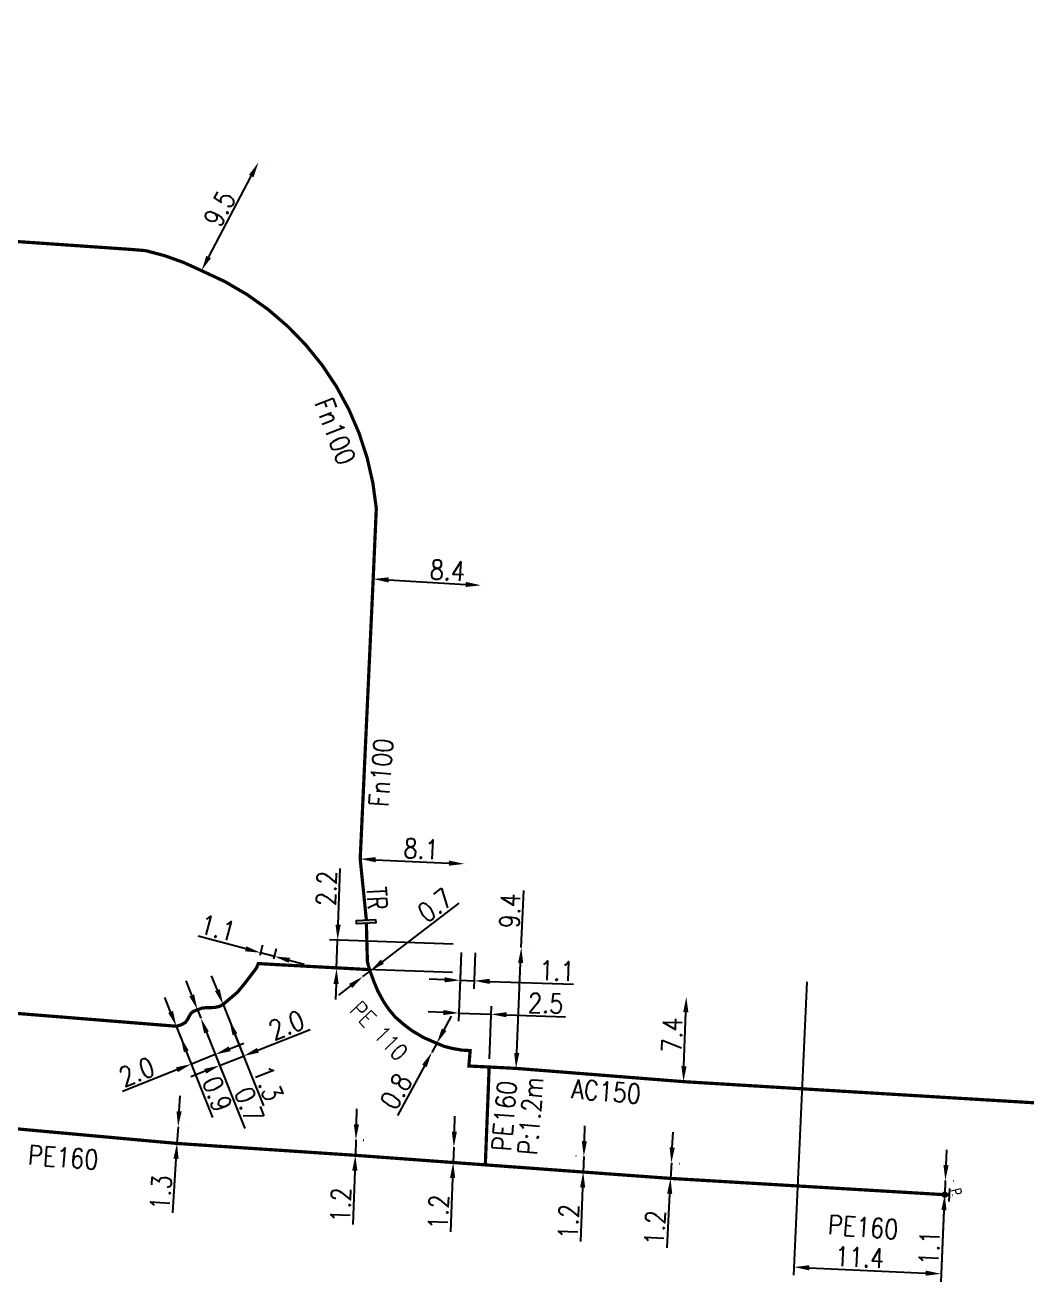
# Model space of a CAD drawing. Header units: millimetres. Extents: x 115991 to 117009, y 129000 to 129990.
# Drawn here: x 116262.3 to 116340.1, y 129717.1 to 129814.7 of the extents above; entities that cross this region are included whole.
import ezdxf
from ezdxf.enums import TextEntityAlignment as Align

# ---------------------------------------------------------------- set-up
doc = ezdxf.new("R2010")
doc.units = ezdxf.units.MM
doc.header["$PDMODE"] = 34
doc.linetypes.add('L_25_AP', pattern=[2000, 1000, 1000])
doc.linetypes.add('L_25_PE', pattern=[2000, 1000, 1000])
doc.layers.get('0').update_dxf_attribs({"linetype": 'CONTINUOUS'})
doc.layers.get('DEFPOINTS').update_dxf_attribs({"linetype": 'CONTINUOUS'})
for name, color, linetype in [('L_150', 1, 'CONTINUOUS'), ('L_300', 7, 'CONTINUOUS'), ('L_340', 7, 'CONTINUOUS')]:
    doc.layers.add(name, color=color, linetype=linetype)
doc.styles.add('G_ROMANS', font='ROMANS.SHX', dxfattribs={"width": 0.75})
doc.styles.get("Standard").update_dxf_attribs({"font": 'romans.shx', "width": 0.85})
doc.dimstyles.get("Standard").update_dxf_attribs({"dimtxt": 1.5, "dimasz": 1.2, "dimexe": 0.625, "dimexo": 0.625, "dimgap": 0.25, "dimtad": 1, "dimdec": 1, "dimzin": 0, "dimdsep": 46, "dimtxsty": 'Standard', "dimcen": -0.5, "dimadec": 0, "dimazin": 0, "dimtfac": 1, "dimtdec": 1, "dimtmove": 0, "dimatfit": 3, "dimfxl": 0, "dimtolj": 1, "dimtzin": 0, "dimarcsym": 0})

# ---------------------------------------------------------------- blocks, each defined once
blk = doc.blocks.new('*D61')
at = {"layer": 'DEFPOINTS', "color": 0, "linetype": 'Continuous', "transparency": 16777216}
for p in [(116274.142, 129729.134), (116274.147, 129729.134), (116274.058, 129727.837)]:
    blk.add_point(p, dxfattribs=at)
at = {"layer": 'L_150', "color": 0, "linetype": 'Continuous', "lineweight": -2, "transparency": 16777216}
for p, q in [((116274.225, 129730.332), (116274.303, 129731.529)), ((116274.147, 129729.134), (116274.062, 129727.837)), ((116274.766, 129729.094), (116274.77, 129729.093)), ((116274.681, 129727.796), (116274.686, 129727.796)), ((116273.984, 129726.639), (116273.711, 129722.459))]:
    blk.add_line(p, q, dxfattribs=at)
at = {"layer": 'L_150', "color": 0, "linetype": 'Continuous', "transparency": 16777216}
for points in [[(116274.025, 129730.345), (116274.424, 129730.319), (116274.147, 129729.134)], [(116273.784, 129726.652), (116274.183, 129726.626), (116274.062, 129727.837)]]:
    blk.add_solid(points, dxfattribs=at)
at = {"layer": 'L_150', "color": 0, "linetype": 'Continuous', "transparency": 16777216, "insert": (116272.81, 129724.016), "char_height": 1.5, "attachment_point": 5, "rotation": 86.26579}
blk.add_mtext('\\A1;1.3', dxfattribs=at)
blk = doc.blocks.new('*D62')
at = {"layer": 'DEFPOINTS', "color": 0, "linetype": 'Continuous', "transparency": 16777216}
for p in [(116287.893, 129728.117), (116287.955, 129728.115), (116287.852, 129726.917)]:
    blk.add_point(p, dxfattribs=at)
at = {"layer": 'L_150', "color": 0, "linetype": 'Continuous', "lineweight": -2, "transparency": 16777216}
for p, q in [((116287.996, 129729.314), (116288.037, 129730.513)), ((116287.955, 129728.115), (116287.914, 129726.915)), ((116288.517, 129728.095), (116288.579, 129728.093)), ((116288.476, 129726.896), (116288.538, 129726.894)), ((116287.873, 129725.716), (116287.729, 129721.529))]:
    blk.add_line(p, q, dxfattribs=at)
at = {"layer": 'L_150', "color": 0, "linetype": 'Continuous', "transparency": 16777216}
for points in [[(116287.796, 129729.321), (116288.196, 129729.307), (116287.955, 129728.115)], [(116287.673, 129725.723), (116288.073, 129725.709), (116287.914, 129726.915)]]:
    blk.add_solid(points, dxfattribs=at)
at = {"layer": 'L_150', "color": 0, "linetype": 'Continuous', "transparency": 16777216, "insert": (116286.781, 129723.057), "char_height": 1.5, "attachment_point": 5, "rotation": 88.03781}
blk.add_mtext('\\A1;1.2', dxfattribs=at)
blk = doc.blocks.new('*D63')
at = {"layer": 'DEFPOINTS', "color": 0, "linetype": 'Continuous', "transparency": 16777216}
for p in [(116333.724, 129724.956), (116333.736, 129724.955), (116333.673, 129723.857)]:
    blk.add_point(p, dxfattribs=at)
at = {"layer": 'L_150', "color": 0, "linetype": 'Continuous', "lineweight": -2, "transparency": 16777216}
for p, q in [((116333.792, 129726.154), (116333.847, 129727.353)), ((116333.736, 129724.955), (116333.686, 129723.856)), ((116334.348, 129724.927), (116334.361, 129724.926)), ((116334.298, 129723.828), (116334.31, 129723.828)), ((116333.631, 129722.658), (116333.434, 129718.377))]:
    blk.add_line(p, q, dxfattribs=at)
at = {"layer": 'L_150', "color": 0, "linetype": 'Continuous', "transparency": 16777216}
for points in [[(116333.592, 129726.163), (116333.991, 129726.145), (116333.736, 129724.955)], [(116333.431, 129722.667), (116333.831, 129722.648), (116333.686, 129723.856)]]:
    blk.add_solid(points, dxfattribs=at)
at = {"layer": 'L_150', "color": 0, "linetype": 'Continuous', "transparency": 16777216, "insert": (116332.496, 129719.734), "char_height": 1.5, "attachment_point": 5, "rotation": 87.37081}
blk.add_mtext('\\A1;1.1', dxfattribs=at)
blk = doc.blocks.new('*D64')
at = {"layer": 'DEFPOINTS', "color": 0, "linetype": 'Continuous', "transparency": 16777216}
for p in [(116312.443, 129726.32), (116312.457, 129726.319), (116312.378, 129725.122)]:
    blk.add_point(p, dxfattribs=at)
at = {"layer": 'L_150', "color": 0, "linetype": 'Continuous', "lineweight": -2, "transparency": 16777216}
for p, q in [((116312.523, 129727.517), (116312.589, 129728.715)), ((116312.457, 129726.319), (116312.391, 129725.121)), ((116313.068, 129726.285), (116313.081, 129726.285)), ((116313.002, 129725.087), (116313.015, 129725.086)), ((116312.325, 129723.923), (116312.095, 129719.74))]:
    blk.add_line(p, q, dxfattribs=at)
at = {"layer": 'L_150', "color": 0, "linetype": 'Continuous', "transparency": 16777216}
for points in [[(116312.323, 129727.528), (116312.723, 129727.506), (116312.457, 129726.319)], [(116312.126, 129723.934), (116312.525, 129723.912), (116312.391, 129725.121)]]:
    blk.add_solid(points, dxfattribs=at)
at = {"layer": 'L_150', "color": 0, "linetype": 'Continuous', "transparency": 16777216, "insert": (116311.179, 129721.287), "char_height": 1.5, "attachment_point": 5, "rotation": 86.84936}
blk.add_mtext('\\A1;1.2', dxfattribs=at)
blk = doc.blocks.new('*D65')
at = {"layer": 'DEFPOINTS', "color": 0, "linetype": 'Continuous', "transparency": 16777216}
for p in [(116305.657, 129726.816), (116305.685, 129726.814), (116305.64, 129725.615)]:
    blk.add_point(p, dxfattribs=at)
at = {"layer": 'L_150', "color": 0, "linetype": 'Continuous', "lineweight": -2, "transparency": 16777216}
for p, q in [((116305.701, 129728.015), (116305.746, 129729.214)), ((116305.061, 129726.838), (116305.032, 129726.839)), ((116305.657, 129726.816), (116305.612, 129725.616)), ((116305.016, 129725.639), (116304.987, 129725.64)), ((116305.567, 129724.417), (116305.41, 129720.231))]:
    blk.add_line(p, q, dxfattribs=at)
at = {"layer": 'L_150', "color": 0, "linetype": 'Continuous', "transparency": 16777216}
for points in [[(116305.502, 129728.022), (116305.901, 129728.007), (116305.657, 129726.816)], [(116305.367, 129724.425), (116305.767, 129724.41), (116305.612, 129725.616)]]:
    blk.add_solid(points, dxfattribs=at)
at = {"layer": 'L_150', "color": 0, "linetype": 'Continuous', "transparency": 16777216, "insert": (116304.467, 129721.762), "char_height": 1.5, "attachment_point": 5, "rotation": 87.85522}
blk.add_mtext('\\A1;1.2', dxfattribs=at)
blk = doc.blocks.new('*D66')
at = {"layer": 'DEFPOINTS', "color": 0, "linetype": 'Continuous', "transparency": 16777216}
for p in [(116295.558, 129727.556), (116295.559, 129727.556), (116295.514, 129726.356)]:
    blk.add_point(p, dxfattribs=at)
at = {"layer": 'L_150', "color": 0, "linetype": 'Continuous', "lineweight": -2, "transparency": 16777216}
for p, q in [((116295.603, 129728.755), (116295.648, 129729.954)), ((116294.934, 129727.579), (116294.934, 129727.579)), ((116295.558, 129727.556), (116295.513, 129726.356)), ((116294.889, 129726.38), (116294.889, 129726.38)), ((116295.469, 129725.157), (116295.312, 129720.971))]:
    blk.add_line(p, q, dxfattribs=at)
at = {"layer": 'L_150', "color": 0, "linetype": 'Continuous', "transparency": 16777216}
for points in [[(116295.403, 129728.762), (116295.803, 129728.747), (116295.558, 129727.556)], [(116295.269, 129725.165), (116295.668, 129725.15), (116295.513, 129726.356)]]:
    blk.add_solid(points, dxfattribs=at)
at = {"layer": 'L_150', "color": 0, "linetype": 'Continuous', "transparency": 16777216, "insert": (116294.368, 129722.502), "char_height": 1.5, "attachment_point": 5, "rotation": 87.85522}
blk.add_mtext('\\A1;1.2', dxfattribs=at)
blk = doc.blocks.new('L_300_12')
at = {"color": 0, "linetype": 'Continuous', "const_width": 0.497, "flags": 128}
blk.add_lwpolyline([(-0.25, 0, 1), (0.25, 0, 1)], format="xyb", close=True, dxfattribs=at)
at = {"color": 0, "linetype": 'Continuous', "style": 'G_ROMANS', "width": 0.75}
blk.add_text('P', height=1.5, dxfattribs=at).set_placement((0, 1.85), align=Align.MIDDLE)
at = {"color": 0, "linetype": 'Continuous', "style": 'G_ROMANS', "width": 0.75, "flags": 3}
for tag, p in [('DEF_LEG', (0, -5)), ('DEF_COUP', (0, -7.5)), ('DEF_TYPE', (0, -10))]:
    blk.add_attdef(tag, text='', height=1.2, dxfattribs=at).set_placement(p, align=Align.MIDDLE)
blk = doc.blocks.new('*D67')
at = {"layer": 'DEFPOINTS', "color": 0, "linetype": 'Continuous', "transparency": 16777216}
for p in [(116323.019, 129741.019), (116333.686, 129723.856), (116333.404, 129717.709)]:
    blk.add_point(p, dxfattribs=at)
at = {"layer": 'L_300', "color": 0, "linetype": 'Continuous', "lineweight": -2, "transparency": 16777216}
for p, q in [((116322.991, 129740.395), (116321.944, 129717.609)), ((116333.657, 129723.232), (116333.375, 129717.084)), ((116323.172, 129718.179), (116332.205, 129717.764))]:
    blk.add_line(p, q, dxfattribs=at)
at = {"layer": 'L_300', "color": 0, "linetype": 'Continuous', "transparency": 16777216}
for points in [[(116323.181, 129718.378), (116323.163, 129717.979), (116321.973, 129718.234)], [(116332.214, 129717.964), (116332.196, 129717.564), (116333.404, 129717.709)]]:
    blk.add_solid(points, dxfattribs=at)
at = {"layer": 'L_300', "color": 0, "linetype": 'Continuous', "transparency": 16777216, "insert": (116327.07, 129719.001), "char_height": 1.5, "attachment_point": 5, "rotation": 357.37081}
blk.add_mtext('\\A1;11.4', dxfattribs=at)
blk = doc.blocks.new('L_340_07')
at = {"color": 0, "linetype": 'Continuous', "const_width": 0.25, "flags": 128}
blk.add_lwpolyline([(0, 0), (1.25, 0)], dxfattribs=at)
at = {"color": 0, "linetype": 'Continuous', "flags": 128}
blk.add_lwpolyline([(1.25, -0.5), (1.25, 0.5)], dxfattribs=at)
at = {"color": 0, "linetype": 'Continuous', "style": 'G_ROMANS', "width": 0.75, "flags": 3}
for tag, p in [('DEF_LEG', (0.723, -3.465)), ('DEF_COUP', (0.723, -5.965)), ('DEF_TYPE', (0.723, -8.465))]:
    blk.add_attdef(tag, text='', height=1.2, dxfattribs=at).set_placement(p, align=Align.MIDDLE)
blk = doc.blocks.new('*D69')
at = {"layer": 'DEFPOINTS', "color": 0, "linetype": 'Continuous', "transparency": 16777216}
for p in [(116288.292, 129749.934), (116296.383, 129749.568), (116296.383, 129749.553)]:
    blk.add_point(p, dxfattribs=at)
at = {"layer": 'L_150', "color": 0, "linetype": 'Continuous', "lineweight": -2, "transparency": 16777216}
for p, q in [((116289.491, 129749.878), (116295.184, 129749.61)), ((116288.263, 129749.31), (116288.263, 129749.31)), ((116296.354, 129748.944), (116296.353, 129748.929))]:
    blk.add_line(p, q, dxfattribs=at)
at = {"layer": 'L_150', "color": 0, "linetype": 'Continuous', "transparency": 16777216}
for points in [[(116289.5, 129750.078), (116289.481, 129749.678), (116288.292, 129749.934)], [(116295.193, 129749.809), (116295.174, 129749.41), (116296.383, 129749.553)]]:
    blk.add_solid(points, dxfattribs=at)
at = {"layer": 'L_150', "color": 0, "linetype": 'Continuous', "transparency": 16777216, "insert": (116293.029, 129750.712), "char_height": 1.5, "attachment_point": 5, "rotation": 357.30268}
blk.add_mtext('\\A1;8.1', dxfattribs=at)
blk = doc.blocks.new('*D70')
at = {"layer": 'DEFPOINTS', "color": 0, "linetype": 'Continuous', "transparency": 16777216}
for p in [(116289.299, 129771.681), (116297.685, 129771.191), (116297.685, 129771.191)]:
    blk.add_point(p, dxfattribs=at)
at = {"layer": 'L_150', "color": 0, "linetype": 'Continuous', "lineweight": -2, "transparency": 16777216}
for p, q in [((116289.336, 129772.305), (116289.336, 129772.305)), ((116290.497, 129771.611), (116296.487, 129771.261)), ((116297.722, 129771.815), (116297.722, 129771.815))]:
    blk.add_line(p, q, dxfattribs=at)
at = {"layer": 'L_150', "color": 0, "linetype": 'Continuous', "transparency": 16777216}
for points in [[(116290.509, 129771.81), (116290.486, 129771.411), (116289.299, 129771.681)], [(116296.499, 129771.46), (116296.476, 129771.061), (116297.685, 129771.191)]]:
    blk.add_solid(points, dxfattribs=at)
at = {"layer": 'L_150', "color": 0, "linetype": 'Continuous', "transparency": 16777216, "insert": (116295.072, 129772.345), "char_height": 1.5, "attachment_point": 5, "rotation": 356.65572}
blk.add_mtext('\\A1;8.4', dxfattribs=at)
blk = doc.blocks.new('*D73')
at = {"layer": 'DEFPOINTS', "color": 0, "linetype": 'Continuous', "transparency": 16777216}
for p in [(116280.377, 129804.048), (116280.386, 129804.043), (116275.964, 129795.635)]:
    blk.add_point(p, dxfattribs=at)
at = {"layer": 'L_150', "color": 0, "linetype": 'Continuous', "lineweight": -2, "transparency": 16777216}
for p, q in [((116280.93, 129803.757), (116280.939, 129803.752)), ((116276.522, 129796.697), (116279.827, 129802.981))]:
    blk.add_line(p, q, dxfattribs=at)
at = {"layer": 'L_150', "color": 0, "linetype": 'Continuous', "transparency": 16777216}
for points in [[(116279.65, 129803.074), (116280.004, 129802.888), (116280.386, 129804.043)], [(116276.345, 129796.79), (116276.699, 129796.604), (116275.964, 129795.635)]]:
    blk.add_solid(points, dxfattribs=at)
at = {"layer": 'L_150', "color": 0, "linetype": 'Continuous', "transparency": 16777216, "insert": (116277.367, 129800.452), "char_height": 1.5, "attachment_point": 5, "rotation": 62.26127}
blk.add_mtext('\\A1;9.5', dxfattribs=at)
blk = doc.blocks.new('L_340_19')
at = {"linetype": 'Continuous'}
blk.add_hatch(color=0, dxfattribs=at).paths.add_polyline_path([(0.125, 0.75), (-0.125, 0.75), (-0.125, -0.75), (0.125, -0.75)])
at = {"color": 0, "linetype": 'Continuous'}
blk.add_lwpolyline([(-0.125, 0.75), (0.125, 0.75), (0.125, -0.75), (-0.125, -0.75)], close=True, dxfattribs=at)
at = {"color": 0, "linetype": 'Continuous', "style": 'G_ROMANS', "width": 0.75}
for tag, height, flags, p in [('TR', 1.5, 8, (0, 3)), ('DEF_LEG', 1.2, 3, (0, -5)), ('DEF_COUP', 1.2, 3, (0, -7.5)), ('DEF_TYPE', 1.2, 3, (0, -10))]:
    blk.add_attdef(tag, text='', height=height, dxfattribs=dict(at, flags=flags)).set_placement(p, align=Align.MIDDLE)
blk = doc.blocks.new('*D80')
at = {"layer": 'DEFPOINTS', "color": 0, "linetype": 'Continuous', "transparency": 16777216}
for p in [(116300.805, 129743.058), (116300.805, 129743.058), (116300.394, 129733.667)]:
    blk.add_point(p, dxfattribs=at)
at = {"layer": 'L_150', "color": 0, "linetype": 'Continuous', "lineweight": -2, "transparency": 16777216}
for p, q in [((116300.805, 129743.058), (116300.998, 129747.486)), ((116301.429, 129743.03), (116301.429, 129743.03)), ((116300.447, 129734.866), (116300.752, 129741.859)), ((116301.019, 129733.639), (116301.019, 129733.639))]:
    blk.add_line(p, q, dxfattribs=at)
at = {"layer": 'L_150', "color": 0, "linetype": 'Continuous', "transparency": 16777216}
for points in [[(116300.552, 129741.868), (116300.952, 129741.85), (116300.805, 129743.058)], [(116300.247, 129734.874), (116300.647, 129734.857), (116300.394, 129733.667)]]:
    blk.add_solid(points, dxfattribs=at)
at = {"layer": 'L_150', "color": 0, "linetype": 'Continuous', "transparency": 16777216, "insert": (116299.928, 129745.915), "char_height": 1.5, "attachment_point": 5, "rotation": 87.4997}
blk.add_mtext('\\A1;9.4', dxfattribs=at)
blk = doc.blocks.new('*D81')
at = {"layer": 'DEFPOINTS', "color": 0, "linetype": 'Continuous', "transparency": 16777216}
for p in [(116296.148, 129743.294), (116298.456, 129737.875), (116298.308, 129733.773)]:
    blk.add_point(p, dxfattribs=at)
at = {"layer": 'L_150', "color": 0, "linetype": 'Continuous', "lineweight": -2, "transparency": 16777216}
for p, q in [((116296.126, 129742.67), (116295.933, 129737.34)), ((116294.757, 129738.008), (116293.557, 129738.052)), ((116295.956, 129737.965), (116298.456, 129737.875)), ((116298.331, 129734.397), (116298.479, 129738.499)), ((116299.656, 129737.832), (116304.244, 129737.666))]:
    blk.add_line(p, q, dxfattribs=at)
at = {"layer": 'L_150', "color": 0, "linetype": 'Continuous', "transparency": 16777216}
for points in [[(116294.764, 129738.208), (116294.749, 129737.809), (116295.956, 129737.965)], [(116299.663, 129738.031), (116299.648, 129737.632), (116298.456, 129737.875)]]:
    blk.add_solid(points, dxfattribs=at)
at = {"layer": 'L_150', "color": 0, "linetype": 'Continuous', "transparency": 16777216, "insert": (116302.695, 129738.722), "char_height": 1.5, "attachment_point": 5, "rotation": 357.9329}
blk.add_mtext('\\A1;2.5', dxfattribs=at)
blk = doc.blocks.new('*D263')
at = {"layer": 'DEFPOINTS', "color": 0, "linetype": 'Continuous', "transparency": 16777216}
for p in [(116313.621, 129739.233), (116313.621, 129739.233), (116313.397, 129732.637)]:
    blk.add_point(p, dxfattribs=at)
at = {"layer": 'L_150', "color": 0, "linetype": 'Continuous', "lineweight": -2, "transparency": 16777216}
blk.add_line((116313.438, 129733.836), (116313.58, 129738.034), dxfattribs=at)
at = {"layer": 'L_150', "color": 0, "linetype": 'Continuous', "transparency": 16777216}
for points in [[(116313.38, 129738.041), (116313.78, 129738.027), (116313.621, 129739.233)], [(116313.238, 129733.843), (116313.638, 129733.829), (116313.397, 129732.637)]]:
    blk.add_solid(points, dxfattribs=at)
at = {"layer": 'L_150', "color": 0, "linetype": 'Continuous', "transparency": 16777216, "insert": (116312.52, 129736.261), "char_height": 1.5, "attachment_point": 5, "rotation": 88.06065}
blk.add_mtext('\\A1;7.4', dxfattribs=at)
blk = doc.blocks.new('*D589')
at = {"layer": 'DEFPOINTS', "color": 0, "linetype": 'Continuous', "transparency": 16777216}
for p in [(116288.501, 129740.8), (116289.057, 129741.225), (116289.058, 129741.223)]:
    blk.add_point(p, dxfattribs=at)
at = {"layer": 'L_150', "color": 0, "linetype": 'Continuous', "lineweight": -2, "transparency": 16777216}
for p, q in [((116290.012, 129741.952), (116295.973, 129746.502)), ((116288.502, 129740.799), (116289.058, 129741.223)), ((116287.548, 129740.071), (116286.594, 129739.343)), ((116288.88, 129740.303), (116288.881, 129740.302)), ((116289.436, 129740.728), (116289.437, 129740.727))]:
    blk.add_line(p, q, dxfattribs=at)
at = {"layer": 'L_150', "color": 0, "linetype": 'Continuous', "transparency": 16777216}
for points in [[(116289.891, 129742.111), (116290.133, 129741.793), (116289.058, 129741.223)], [(116287.426, 129740.23), (116287.669, 129739.912), (116288.502, 129740.799)]]:
    blk.add_solid(points, dxfattribs=at)
at = {"layer": 'L_150', "color": 0, "linetype": 'Continuous', "transparency": 16777216, "insert": (116294.105, 129746.334), "char_height": 1.5, "attachment_point": 5, "rotation": 37.35577}
blk.add_mtext('\\A1;0.7', dxfattribs=at)
blk = doc.blocks.new('*D590')
at = {"layer": 'DEFPOINTS', "color": 0, "linetype": 'Continuous', "transparency": 16777216}
for p in [(116296.148, 129743.294), (116297.248, 129743.256), (116297.149, 129740.468)]:
    blk.add_point(p, dxfattribs=at)
at = {"layer": 'L_150', "color": 0, "linetype": 'Continuous', "lineweight": -2, "transparency": 16777216}
for p, q in [((116296.126, 129742.67), (116296.028, 129739.882)), ((116297.226, 129742.631), (116297.127, 129739.843)), ((116294.851, 129740.549), (116293.652, 129740.591)), ((116296.05, 129740.507), (116297.149, 129740.468)), ((116298.349, 129740.426), (116304.851, 129740.197))]:
    blk.add_line(p, q, dxfattribs=at)
at = {"layer": 'L_150', "color": 0, "linetype": 'Continuous', "transparency": 16777216}
for points in [[(116294.858, 129740.749), (116294.844, 129740.349), (116296.05, 129740.507)], [(116298.356, 129740.626), (116298.342, 129740.226), (116297.149, 129740.468)]]:
    blk.add_solid(points, dxfattribs=at)
at = {"layer": 'L_150', "color": 0, "linetype": 'Continuous', "transparency": 16777216, "insert": (116303.575, 129741.242), "char_height": 1.5, "attachment_point": 5, "rotation": 357.98203}
blk.add_mtext('\\A1;1.1', dxfattribs=at)
blk = doc.blocks.new('*D591')
at = {"layer": 'DEFPOINTS', "color": 0, "linetype": 'Continuous', "transparency": 16777216}
for p in [(116293.853, 129734.912), (116294.235, 129735.615), (116294.235, 129735.615)]:
    blk.add_point(p, dxfattribs=at)
at = {"layer": 'L_150', "color": 0, "linetype": 'Continuous', "lineweight": -2, "transparency": 16777216}
for p, q in [((116294.808, 129736.669), (116295.381, 129737.723)), ((116294.235, 129735.615), (116293.853, 129734.912)), ((116293.28, 129733.858), (116291.192, 129730.017))]:
    blk.add_line(p, q, dxfattribs=at)
at = {"layer": 'L_150', "color": 0, "linetype": 'Continuous', "transparency": 16777216}
for points in [[(116294.633, 129736.765), (116294.984, 129736.574), (116294.235, 129735.615)], [(116293.104, 129733.953), (116293.456, 129733.762), (116293.853, 129734.912)]]:
    blk.add_solid(points, dxfattribs=at)
at = {"layer": 'L_150', "color": 0, "linetype": 'Continuous', "transparency": 16777216, "insert": (116291.071, 129731.888), "char_height": 1.5, "attachment_point": 5, "rotation": 61.47122}
blk.add_mtext('\\A1;0.8', dxfattribs=at)
blk = doc.blocks.new('*D592')
at = {"layer": 'DEFPOINTS', "color": 0, "linetype": 'Continuous', "transparency": 16777216}
for p in [(116280.35, 129741.856), (116280.56, 129742.649), (116281.414, 129741.575)]:
    blk.add_point(p, dxfattribs=at)
at = {"layer": 'L_150', "color": 0, "linetype": 'Continuous', "lineweight": -2, "transparency": 16777216}
for p, q in [((116279.4, 129742.956), (116275.702, 129743.934)), ((116280.51, 129742.461), (116280.72, 129743.253)), ((116281.573, 129742.179), (116281.783, 129742.972)), ((116281.623, 129742.368), (116280.56, 129742.649)), ((116282.783, 129742.061), (116283.944, 129741.754))]:
    blk.add_line(p, q, dxfattribs=at)
at = {"layer": 'L_150', "color": 0, "linetype": 'Continuous', "transparency": 16777216}
for points in [[(116279.451, 129743.149), (116279.349, 129742.763), (116280.56, 129742.649)], [(116282.835, 129742.254), (116282.732, 129741.868), (116281.623, 129742.368)]]:
    blk.add_solid(points, dxfattribs=at)
at = {"layer": 'L_150', "color": 0, "linetype": 'Continuous', "transparency": 16777216, "insert": (116277.226, 129744.565), "char_height": 1.5, "attachment_point": 5, "rotation": 345.18553}
blk.add_mtext('\\A1;1.1', dxfattribs=at)
blk = doc.blocks.new('*D593')
at = {"layer": 'DEFPOINTS', "color": 0, "linetype": 'Continuous', "transparency": 16777216}
for p in [(116275.65, 129738.227), (116275.65, 129738.227), (116275.909, 129737.576)]:
    blk.add_point(p, dxfattribs=at)
at = {"layer": 'L_150', "color": 0, "linetype": 'Continuous', "lineweight": -2, "transparency": 16777216}
for p, q in [((116275.206, 129739.342), (116274.763, 129740.457)), ((116275.65, 129738.227), (116275.909, 129737.576)), ((116276.352, 129736.461), (116279.322, 129728.991))]:
    blk.add_line(p, q, dxfattribs=at)
at = {"layer": 'L_150', "color": 0, "linetype": 'Continuous', "transparency": 16777216}
for points in [[(116275.392, 129739.416), (116275.021, 129739.268), (116275.65, 129738.227)], [(116276.538, 129736.535), (116276.166, 129736.387), (116275.909, 129737.576)]]:
    blk.add_solid(points, dxfattribs=at)
at = {"layer": 'L_150', "color": 0, "linetype": 'Continuous', "transparency": 16777216, "insert": (116279.666, 129730.834), "char_height": 1.5, "attachment_point": 5, "rotation": 291.68373}
blk.add_mtext('\\A1;0.7', dxfattribs=at)
blk = doc.blocks.new('*D594')
at = {"layer": 'DEFPOINTS', "color": 0, "linetype": 'Continuous', "transparency": 16777216}
for p in [(116277.767, 129738.315), (116275.909, 129737.576), (116279.233, 129734.629)]:
    blk.add_point(p, dxfattribs=at)
at = {"layer": 'L_150', "color": 0, "linetype": 'Continuous', "lineweight": -2, "transparency": 16777216}
for p, q in [((116276.139, 129736.996), (116277.605, 129733.309)), ((116277.998, 129737.735), (116279.464, 129734.048)), ((116280.348, 129735.072), (116284.41, 129736.687)), ((116277.374, 129733.89), (116279.233, 129734.629)), ((116276.259, 129733.446), (116275.144, 129733.003))]:
    blk.add_line(p, q, dxfattribs=at)
at = {"layer": 'L_150', "color": 0, "linetype": 'Continuous', "transparency": 16777216}
for points in [[(116280.274, 129735.258), (116280.422, 129734.886), (116279.233, 129734.629)], [(116276.185, 129733.632), (116276.333, 129733.261), (116277.374, 129733.89)]]:
    blk.add_solid(points, dxfattribs=at)
at = {"layer": 'L_150', "color": 0, "linetype": 'Continuous', "transparency": 16777216, "insert": (116282.567, 129737.031), "char_height": 1.5, "attachment_point": 5, "rotation": 21.68373}
blk.add_mtext('\\A1;2.0', dxfattribs=at)
blk = doc.blocks.new('*D595')
at = {"layer": 'DEFPOINTS', "color": 0, "linetype": 'Continuous', "transparency": 16777216}
for p in [(116275.909, 129737.576), (116274.05, 129736.837), (116275.176, 129734.007)]:
    blk.add_point(p, dxfattribs=at)
at = {"layer": 'L_150', "color": 0, "linetype": 'Continuous', "lineweight": -2, "transparency": 16777216}
for p, q in [((116276.139, 129736.996), (116277.265, 129734.165)), ((116274.281, 129736.257), (116275.407, 129733.426)), ((116278.149, 129735.189), (116279.264, 129735.632)), ((116277.034, 129734.746), (116275.176, 129734.007)), ((116274.061, 129733.563), (116269.829, 129731.88))]:
    blk.add_line(p, q, dxfattribs=at)
at = {"layer": 'L_150', "color": 0, "linetype": 'Continuous', "transparency": 16777216}
for points in [[(116278.075, 129735.375), (116278.223, 129735.003), (116277.034, 129734.746)], [(116273.987, 129733.749), (116274.134, 129733.377), (116275.176, 129734.007)]]:
    blk.add_solid(points, dxfattribs=at)
at = {"layer": 'L_150', "color": 0, "linetype": 'Continuous', "transparency": 16777216, "insert": (116270.933, 129733.396), "char_height": 1.5, "attachment_point": 5, "rotation": 21.68373}
blk.add_mtext('\\A1;2.0', dxfattribs=at)
blk = doc.blocks.new('*D596')
at = {"layer": 'DEFPOINTS', "color": 0, "linetype": 'Continuous', "transparency": 16777216}
for p in [(116277.64, 129738.635), (116277.64, 129738.635), (116278.12, 129737.427)]:
    blk.add_point(p, dxfattribs=at)
at = {"layer": 'L_150', "color": 0, "linetype": 'Continuous', "lineweight": -2, "transparency": 16777216}
for p, q in [((116277.196, 129739.751), (116276.753, 129740.866)), ((116277.64, 129738.635), (116278.12, 129737.427)), ((116278.563, 129736.312), (116280.773, 129730.756))]:
    blk.add_line(p, q, dxfattribs=at)
at = {"layer": 'L_150', "color": 0, "linetype": 'Continuous', "transparency": 16777216}
for points in [[(116277.382, 129739.824), (116277.01, 129739.677), (116277.64, 129738.635)], [(116278.749, 129736.386), (116278.378, 129736.238), (116278.12, 129737.427)]]:
    blk.add_solid(points, dxfattribs=at)
at = {"layer": 'L_150', "color": 0, "linetype": 'Continuous', "transparency": 16777216, "insert": (116281.15, 129732.514), "char_height": 1.5, "attachment_point": 5, "rotation": 291.68373}
blk.add_mtext('\\A1;1.3', dxfattribs=at)
blk = doc.blocks.new('*D597')
at = {"layer": 'DEFPOINTS', "color": 0, "linetype": 'Continuous', "transparency": 16777216}
for p in [(116274.009, 129736.941), (116274.009, 129736.941), (116274.341, 129736.105)]:
    blk.add_point(p, dxfattribs=at)
at = {"layer": 'L_150', "color": 0, "linetype": 'Continuous', "lineweight": -2, "transparency": 16777216}
for p, q in [((116273.566, 129738.056), (116273.122, 129739.171)), ((116274.009, 129736.941), (116274.341, 129736.105)), ((116274.785, 129734.989), (116276.825, 129729.858))]:
    blk.add_line(p, q, dxfattribs=at)
at = {"layer": 'L_150', "color": 0, "linetype": 'Continuous', "transparency": 16777216}
for points in [[(116273.751, 129738.13), (116273.38, 129737.982), (116274.009, 129736.941)], [(116274.971, 129735.063), (116274.599, 129734.916), (116274.341, 129736.105)]]:
    blk.add_solid(points, dxfattribs=at)
at = {"layer": 'L_150', "color": 0, "linetype": 'Continuous', "transparency": 16777216, "insert": (116277.18, 129731.673), "char_height": 1.5, "attachment_point": 5, "rotation": 291.68373}
blk.add_mtext('\\A1;0.9', dxfattribs=at)
blk = doc.blocks.new('*D613')
at = {"layer": 'DEFPOINTS', "color": 0, "linetype": 'Continuous', "transparency": 16777216}
for p in [(116286.534, 129743.626), (116296.148, 129743.294), (116296.072, 129741.096)]:
    blk.add_point(p, dxfattribs=at)
at = {"layer": 'L_150', "color": 0, "linetype": 'Continuous', "lineweight": -2, "transparency": 16777216}
for p, q in [((116286.576, 129744.825), (116286.726, 129749.194)), ((116295.524, 129743.316), (116285.91, 129743.647)), ((116286.458, 129741.427), (116286.534, 129743.626)), ((116295.448, 129741.117), (116285.834, 129741.449)), ((116286.417, 129740.228), (116286.376, 129739.029))]:
    blk.add_line(p, q, dxfattribs=at)
at = {"layer": 'L_150', "color": 0, "linetype": 'Continuous', "transparency": 16777216}
for points in [[(116286.376, 129744.832), (116286.776, 129744.818), (116286.534, 129743.626)], [(116286.217, 129740.235), (116286.617, 129740.221), (116286.458, 129741.427)]]:
    blk.add_solid(points, dxfattribs=at)
at = {"layer": 'L_150', "color": 0, "linetype": 'Continuous', "transparency": 16777216, "insert": (116285.672, 129747.644), "char_height": 1.5, "attachment_point": 5, "rotation": 88.02448}
blk.add_mtext('\\A1;2.2', dxfattribs=at)

msp = doc.modelspace()

# ---------------------------------------------------------------- linework, layer by layer
at = {"layer": 'L_150', "linetype": 'L_25_PE', "flags": 128}
for points in [[(116240.951, 129814.58, 0.25, 0.25, 0), (116241.029, 129812.091, 0.25, 0.25, 0.317267), (116254.811, 129798.366, 0.25, 0.25, 0), (116254.811, 129798.366, 0.25, 0.25, 0), (116268.524, 129797.419, 0.25, 0.25, 0), (116270.534, 129797.28, 0.25, 0.25, 0), (116271.623, 129797.189, 0.25, 0.25, 0), (116271.623, 129797.189, 0.25, 0.25, -0.063329), (116275.964, 129795.635, 0.25, 0.25, -0.279044), (116289.542, 129777.174, 0.25, 0.25, 0), (116289.542, 129777.174, 0.25, 0.25, 0), (116289.299, 129771.681, 0.25, 0.25, 0), (116288.291, 129749.934, 0.25, 0.25, 0), (116288.77, 129745.194, 0, 0, 0)], [(116298.308, 129733.773, 0.25, 0.25, 0), (116296.733, 129733.853, 0.25, 0.25, 0), (116296.831, 129735.053, 0.25, 0.25, 0), (116296.171, 129735.088, 0.25, 0.25, 0), (116295.485, 129735.211, 0.25, 0.25, 0), (116294.853, 129735.365, 0.25, 0.25, 0), (116294.235, 129735.615, 0.25, 0.25, 0), (116293.214, 129736.061, 0.25, 0.25, 0), (116292.331, 129736.585, 0.25, 0.25, 0), (116291.681, 129737.075, 0.25, 0.25, 0), (116291.022, 129737.644, 0.25, 0.25, 0), (116290.542, 129738.217, 0.25, 0.25, 0), (116290.132, 129738.808, 0.25, 0.25, 0), (116289.665, 129739.66, 0.25, 0.25, 0), (116289.362, 129740.393, 0.25, 0.25, 0), (116289.015, 129741.339, 0.25, 0.25, 0), (116281.572, 129741.74, 0.25, 0.25, 0), (116280.377, 129741.809, 0.25, 0.25, 0), (116280.23, 129741.457, 0.25, 0.25, 0), (116279.304, 129740.244, 0.25, 0.25, 0), (116278.764, 129739.587, 0.25, 0.25, 0), (116277.64, 129738.635, 0.25, 0.25, 0), (116277.349, 129738.474, 0.25, 0.25, 0), (116276.958, 129738.399, 0.25, 0.25, 0), (116276.658, 129738.388, 0.25, 0.25, 0), (116276.34, 129738.381, 0.25, 0.25, 0), (116276.037, 129738.355, 0.25, 0.25, 0), (116275.65, 129738.227, 0.25, 0.25, 0), (116275.347, 129738.097, 0.25, 0.25, 0), (116275.172, 129737.973, 0.25, 0.25, 0), (116275.027, 129737.744, 0.25, 0.25, 0), (116274.881, 129737.464, 0.25, 0.25, 0), (116274.725, 129737.246, 0.25, 0.25, 0), (116274.412, 129737.062, 0.25, 0.25, 0), (116274.009, 129736.941, 0.25, 0.25, 0), (116261.407, 129737.955, 0.25, 0.25, 0), (116244.161, 129739.356, 0.25, 0.25, 0), (116243.867, 129739.401, 0.25, 0.25, 0), (116243.493, 129739.48, 0.25, 0.25, 0), (116243.124, 129739.588, 0.25, 0.25, 0), (116242.809, 129739.726, 0.25, 0.25, 0), (116242.454, 129739.967, 0.25, 0.25, 0), (116242.179, 129740.119, 0.25, 0.25, 0), (116241.749, 129740.175, 0.25, 0.25, 0), (116241.504, 129740.197, 0.25, 0.25, 0), (116241.055, 129740.166, 0.25, 0.25, 0), (116240.577, 129740.076, 0.25, 0.25, 0), (116240.054, 129739.902, 0.25, 0.25, 0), (116239.512, 129739.74, 0.25, 0.25, 0), (116239.02, 129739.672, 0.25, 0.25, 0), (116238.702, 129739.668, 0.25, 0.25, 0), (116214.25, 129741.544, 0.25, 0.25, 0), (116198.297, 129742.771, 0.25, 0.25, 0), (116196.698, 129743.094, 0.25, 0.25, 0), (116196.212, 129743.19, 0.25, 0.25, 0), (116195.834, 129743.268, 0.25, 0.25, 0), (116195.54, 129743.323, 0.25, 0.25, 0), (116195.267, 129743.451, 0.25, 0.25, 0), (116194.983, 129743.601, 0.25, 0.25, 0), (116194.789, 129743.712, 0.25, 0.25, 0), (116194.239, 129743.775, 0.25, 0.25, 0), (116193.771, 129743.833, 0.25, 0.25, 0), (116193.441, 129743.779, 0.25, 0.25, 0), (116193.138, 129743.655, 0.25, 0.25, 0), (116192.791, 129743.441, 0.25, 0.25, 0), (116192.452, 129743.228, 0.25, 0.25, 0), (116192.034, 129743.085, 0.25, 0.25, 0), (116191.682, 129743.078, 0.25, 0.25, 0), (116175.817, 129743.882, 0.25, 0.25, 0), (116156.696, 129745.471, 0.25, 0.25, 0), (116114.599, 129749.331, 0, 0, 0)], [(116288.77, 129744.943, 0.25, 0.25, 0), (116288.85, 129741.953, 0.25, 0.25, 0), (116289.003, 129741.373, 0, 0, 0)]]:
    msp.add_lwpolyline(points, format="xyseb", dxfattribs=at)
at = {"layer": 'L_150', "linetype": 'L_25_AP', "const_width": 0.25, "flags": 128}
msp.add_lwpolyline([(116298.308, 129733.773), (116300.394, 129733.667), (116313.397, 129732.637), (116341.321, 129730.953), (116341.321, 129730.953), (116349.18, 129730.802), (116353.379, 129730.721), (116398.322, 129729.823), (116401.935, 129729.75), (116428.792, 129729.872), (116440.255, 129730.531), (116463.105, 129731.845), (116486.629, 129734.483), (116487.584, 129734.557)], dxfattribs=at)
at = {"layer": 'L_150', "linetype": 'L_25_PE', "const_width": 0.25, "flags": 128}
for points in [[(116298.009, 129726.174), (116298.308, 129733.773)], [(116254.183, 129729.555), (116260.509, 129729.072), (116274.062, 129727.837), (116287.914, 129726.915), (116295.513, 129726.356), (116305.612, 129725.616), (116312.391, 129725.121), (116333.686, 129723.856)]]:
    msp.add_lwpolyline(points, dxfattribs=at)

# ---------------------------------------------------------------- block references
at = {"layer": 'L_300', "xscale": 0.5, "yscale": 0.5, "zscale": 0.5, "rotation": 283.186873800404}
msp.add_blockref('L_300_12', (116333.686, 129723.856), dxfattribs=at)
at = {"layer": 'L_340'}
ref = msp.add_blockref('L_340_19', (116288.748, 129745.067), dxfattribs=dict(at, rotation=272.9649329799153))
ref.add_attrib('TR', 'TR', dxfattribs={"layer": '0', "color": 0, "linetype": 'Continuous', "height": 1.5, "rotation": 272.96493, "style": 'G_ROMANS', "width": 0.75, "flags": 8}).set_placement((116289.584, 129746.886), align=Align.MIDDLE)
at = {"layer": 'L_340', "xscale": 0.3, "rotation": 357.3279215885261}
msp.add_blockref('L_340_07', (116333.686, 129723.856), dxfattribs=at)

# ---------------------------------------------------------------- texts
at = {"layer": 'L_150', "linetype": 'Continuous', "width": 0.85}
for s, rotation, p in [('Fn100', 290.86497, (116286.348, 129783.152)), ('Fn100', 85.81666, (116289.916, 129756.64)), ('PE160', 85.26746, (116299.487, 129729.976)), ('P:1.2m', 85.26746, (116301.529, 129729.976)), ('PE160', 355.76594, (116265.23, 129726.757)), ('PE160', 355.76594, (116327.357, 129721.344))]:
    msp.add_text(s, height=1.5, rotation=rotation, dxfattribs=at).set_placement(p, align=Align.MIDDLE)
msp.add_text('AC150', height=1.5, rotation=355.47193, dxfattribs=at).set_placement((116304.639, 129731.349))
at = {"layer": 'L_150', "linetype": 'Continuous', "insert": (116288.333, 129739.019), "char_height": 1.5, "width": 6.9424, "attachment_point": 1, "rotation": 313.47644}
msp.add_mtext('{\\H0.8667x;PE 110}', dxfattribs=at)

# ---------------------------------------------------------------- dimensions: what is measured, and where the dimension line sits
at = {"layer": 'L_150', "linetype": 'Continuous'}
for base, p1, p2, angle, picture, middle in [((116280.386, 129804.043), (116275.964, 129795.635), (116280.377, 129804.048), 242.26127, '*D73', (116278.252, 129799.986)), ((116297.685, 129771.191), (116289.299, 129771.681), (116297.685, 129771.191), 176.65572, '*D70', (116295.014, 129771.347)), ((116296.383, 129749.553), (116288.292, 129749.934), (116296.383, 129749.568), 177.30268, '*D69', (116292.982, 129749.713)), ((116286.534, 129743.626), (116296.072, 129741.096), (116296.148, 129743.294), 88.02448, '*D613', (116286.672, 129747.609)), ((116289.058, 129741.223), (116288.501, 129740.8), (116289.057, 129741.225), 37.35577, '*D589', (116294.712, 129745.539)), ((116300.805, 129743.058), (116300.394, 129733.667), (116300.805, 129743.058), 267.4997, '*D80', (116300.927, 129745.871)), ((116280.56, 129742.649), (116281.414, 129741.575), (116280.35, 129741.856), 345.18553, '*D592', (116276.971, 129743.598)), ((116298.456, 129737.875), (116296.148, 129743.294), (116298.308, 129733.773), 357.9329, '*D81', (116302.659, 129737.723)), ((116297.149, 129740.468), (116296.148, 129743.294), (116297.248, 129743.256), 357.98203, '*D590', (116303.539, 129740.243)), ((116277.64, 129738.635), (116278.12, 129737.427), (116277.64, 129738.635), 291.68373, '*D596', (116280.221, 129732.144)), ((116275.65, 129738.227), (116275.909, 129737.576), (116275.65, 129738.227), 291.68373, '*D593', (116278.736, 129730.464)), ((116274.009, 129736.941), (116274.341, 129736.105), (116274.009, 129736.941), 291.68373, '*D597', (116276.25, 129731.303)), ((116279.233, 129734.629), (116275.909, 129737.576), (116277.767, 129738.315), 21.68373, '*D594', (116282.937, 129736.101)), ((116275.176, 129734.007), (116275.909, 129737.576), (116274.05, 129736.837), 21.68373, '*D595', (116271.302, 129732.466)), ((116294.235, 129735.615), (116293.853, 129734.912), (116294.235, 129735.615), 61.47122, '*D591', (116291.949, 129731.41)), ((116274.147, 129729.134), (116274.058, 129727.837), (116274.142, 129729.134), 266.26579, '*D61', (116273.808, 129723.95)), ((116287.955, 129728.115), (116287.852, 129726.917), (116287.893, 129728.117), 268.03781, '*D62', (116287.78, 129723.023)), ((116295.558, 129727.556), (116295.514, 129726.356), (116295.559, 129727.556), 267.85522, '*D66', (116295.368, 129722.465)), ((116305.657, 129726.816), (116305.64, 129725.615), (116305.685, 129726.814), 267.85522, '*D65', (116305.466, 129721.724)), ((116312.457, 129726.319), (116312.378, 129725.122), (116312.443, 129726.32), 266.84936, '*D64', (116312.177, 129721.232)), ((116333.736, 129724.955), (116333.673, 129723.857), (116333.724, 129724.956), 267.37081, '*D63', (116333.495, 129719.688))]:
    dim = msp.add_linear_dim(base=base, p1=p1, p2=p2, angle=angle, dimstyle='Standard', dxfattribs=at)
    dim.commit()
    dim.dimension.update_dxf_attribs({"geometry": picture, "text_midpoint": middle, "dimtype": 160})
dim = msp.add_linear_dim(base=(116313.621, 129739.233), p1=(116313.397, 129732.637), p2=(116313.621, 129739.233), angle=268.06065, text='7.4', dimstyle='Standard', dxfattribs=at)
dim.commit()
dim.dimension.update_dxf_attribs({"geometry": '*D263', "text_midpoint": (116313.519, 129736.228), "dimtype": 160})
at = {"layer": 'L_300', "linetype": 'Continuous'}
dim = msp.add_linear_dim(base=(116333.404, 129717.709), p1=(116323.019, 129741.019), p2=(116333.686, 129723.856), angle=357.37081, dimstyle='Standard', dxfattribs=at)
dim.commit()
dim.dimension.update_dxf_attribs({"geometry": '*D67', "text_midpoint": (116327.024, 129718.002), "dimtype": 160})

doc.saveas('drawing.dxf')
